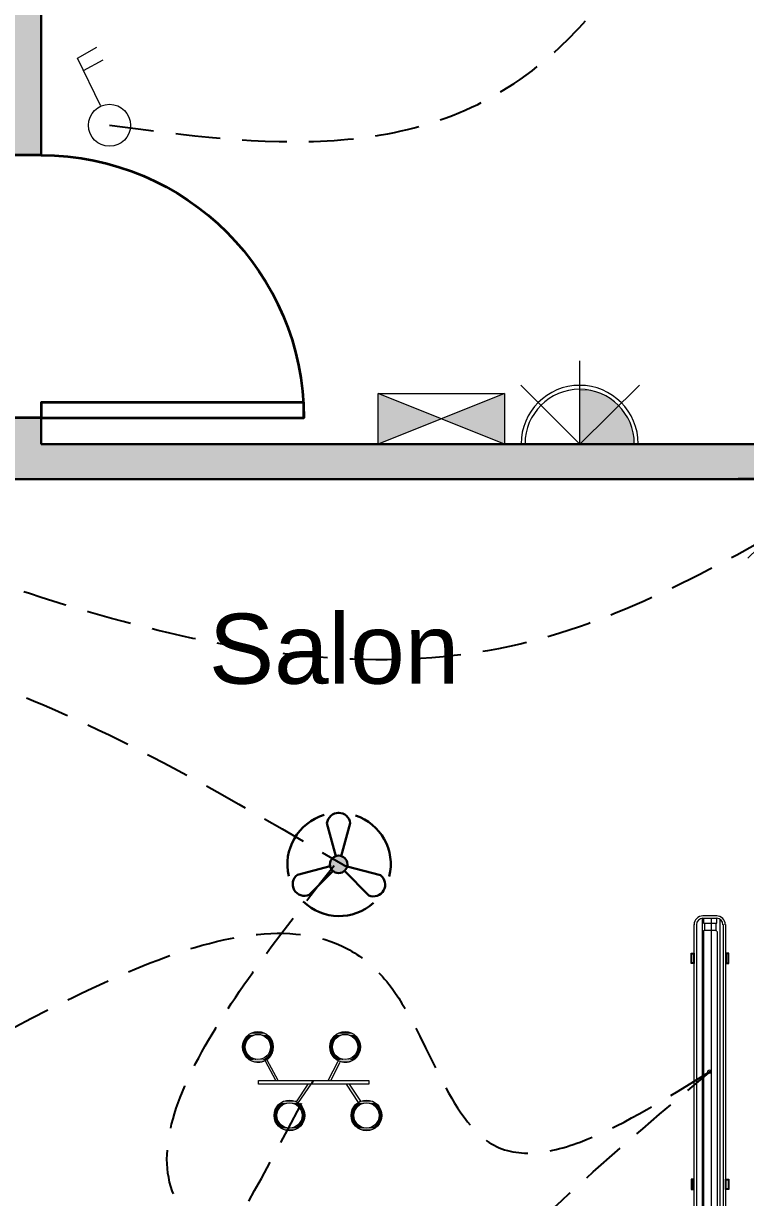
# Model space of a CAD drawing. Header units: centimetres. Extents: x -1638 to 1136, y -35 to 948.
# Drawn here: x 665 to 871, y 255 to 590.1 of the extents above; entities that cross this region are included whole.
import ezdxf

# ---------------------------------------------------------------- set-up
doc = ezdxf.new("R2010")
doc.units = ezdxf.units.CM
doc.linetypes.add('INTERROMPU', pattern=[19.05, 12.7, -6.35])
for name, color, linetype in [('1 - Blocs Electriques', 1, 'Continuous'), ('PDF _00Lighting', 1, 'Continuous'), ('PDF _APD ECL', 1, 'Continuous'), ('PDF _B Appareillage', 5, 'Continuous'), ('PDF _ECLAIRAGE', 1, 'Continuous'), ('PDF _Electricté', 7, 'Continuous')]:
    doc.layers.add(name, color=color, linetype=linetype)
for name, color, linetype, lineweight in [('Elect Conn', 3, 'INTERROMPU', 25), ('Hachures', 150, 'Continuous', 25), ('Murs', 7, 'Continuous', 30), ('Ouvertures', 30, 'Continuous', 35), ('Textes', 6, 'Continuous', 25)]:
    doc.layers.add(name, color=color, linetype=linetype, lineweight=lineweight)
doc.styles.get("Standard").update_dxf_attribs({"font": 'arial.ttf'})

# ---------------------------------------------------------------- blocks, each defined once
blk = doc.blocks.new('*U2')
for p, q in [((0, 0), (0, -100)), ((750, 0), (750, -100))]:
    blk.add_line(p, q)
blk.add_lwpolyline([(0, 0), (0, 750), (43.75, 750), (43.75, 0)], close=True)
blk.add_arc((0, 0), 750, 0, 90)
blk = doc.blocks.new('Luminaire étanche LED 1x18W')
at = {"layer": 'PDF _APD ECL', "color": 7, "lineweight": 0}
blk.add_circle((-0.03, 1.78), 0.196, dxfattribs=at)
at = {"layer": 'PDF _B Appareillage', "lineweight": 0}
for points in [[(-16.44, 3.48), (16.44, 3.48)], [(-16.44, 3.18), (16.44, 3.18)], [(-17.44, 0.96), (-17.44, 2.48)], [(17.14, 2.61), (-17.14, 2.61)], [(-17.14, 0.96), (-17.14, 2.48)], [(17.14, 1.61), (-17.14, 1.61)], [(17.14, 2.48), (17.1, 0.96)], [(17.44, 2.48), (17.44, 0.96)], [(17.05, 0.61), (-17.05, 0.61)], [(16.44, 0.26), (-16.44, 0.26)], [(16.44, 0), (-16.44, 0)]]:
    blk.add_lwpolyline(points, dxfattribs=at)
for points in [[(-13.22, 3.48), (-12.05, 3.48), (-12.05, 3.83), (-13.22, 3.83)], [(-13.14, 3.57), (-12.14, 3.57), (-12.14, 3.74), (-13.14, 3.74)], [(13.22, 3.48), (12.05, 3.48), (12.05, 3.83), (13.22, 3.83)], [(13.14, 3.57), (12.14, 3.57), (12.14, 3.74), (13.14, 3.74)], [(-13.22, 0), (-12.05, 0), (-12.05, -0.39), (-13.22, -0.39)], [(13.22, 0), (12.05, 0), (12.05, -0.39), (13.22, -0.39)], [(-13.14, -0.09), (-12.14, -0.09), (-12.14, -0.3), (-13.14, -0.3)], [(13.14, -0.09), (12.14, -0.09), (12.14, -0.3), (13.14, -0.3)]]:
    blk.add_lwpolyline(points, close=True, dxfattribs=at)
at = {"layer": 'PDF _B Appareillage', "color": 7, "lineweight": 0}
for points in [[(-17.01, 0.96), (-16.49, 0.96), (-16.49, 2.44), (-17.01, 2.44)], [(16.57, 0.96), (17.1, 0.96), (17.1, 2.44), (16.57, 2.44)]]:
    blk.add_lwpolyline(points, close=True, dxfattribs=at)
for points in [[(-16.49, 1.04), (-15.7, 1.04), (-15.7, 2.35), (-16.49, 2.35)], [(15.66, 2.44), (-15.57, 2.44)], [(16.57, 2.35), (15.79, 2.35), (15.79, 1.04), (16.57, 1.04)], [(15.66, 0.91), (-15.57, 0.91)]]:
    blk.add_lwpolyline(points, dxfattribs=at)
at = {"layer": 'PDF _B Appareillage', "lineweight": 0}
for centre, radius, start, end in [((-16.47, 2.52), 0.979, 90, 180), ((-16.47, 2.52), 0.718, 90, 180), ((16.41, 2.52), 0.979, 0, 90), ((16.41, 2.52), 0.718, 0, 90), ((-16.47, 1), 0.979, 180, 270), ((-16.47, 1), 0.718, 183.1201, 269.9396), ((16.41, 1), 0.979, 270, 360), ((16.41, 1), 0.718, 270.0604, 356.8799)]:
    blk.add_arc(centre, radius, start, end, dxfattribs=at)
at = {"layer": 'PDF _B Appareillage', "color": 7, "lineweight": 0}
for centre, start, end in [((-15.6, 2.39), 90.0001, 179.9999), ((15.63, 2.39), 0, 89.9999), ((-15.6, 1.08), 180.0001, 269.9999), ((15.63, 1.08), 270.0001, 359.9999)]:
    blk.add_arc(centre, 0.109, start, end, dxfattribs=at)
blk = doc.blocks.new('Applique murale décorative étanche 1x9W')
at = {"layer": 'PDF _APD ECL', "color": 3, "lineweight": 0}
for points in [[(6.63, 6.61), (-0.02, 0), (-0.02, 9.35)], [(-6.63, 6.61), (-0.02, 0), (-9.37, 0)], [(9.37, 0), (-0.02, 0)]]:
    blk.add_lwpolyline(points, dxfattribs=at)
at = {"layer": 'PDF _ECLAIRAGE', "color": 3, "lineweight": 0}
for points in [[(-0.02, 0), (-0.02, 6.09)], [(6.55, 0), (-6.55, 0)], [(6.11, 0), (-6.11, 0)]]:
    blk.add_lwpolyline(points, dxfattribs=at)
for radius in [6.55, 6.11]:
    blk.add_arc((-0.05, 0.04), radius, 0, 180, dxfattribs=at)
at = {"layer": 'PDF _ECLAIRAGE', "color": 3, "transparency": 33554559}
for points in [[(-0.02, 6.09), (0.94, 6.05), (-0.02, 6.05)], [(0.94, 6.05), (-0.02, 6.05), (1.89, 5.83)], [(-0.02, 6.05), (1.89, 5.83), (-0.02, 5.83)], [(1.89, 5.83), (-0.02, 5.83), (2.76, 5.44)], [(-0.02, 5.83), (2.76, 5.44), (-0.02, 5.44)], [(2.76, 5.44), (-0.02, 5.44), (3.59, 4.96)], [(-0.02, 5.44), (3.59, 4.96), (-0.02, 4.96)], [(3.59, 4.96), (-0.02, 4.96), (4.33, 4.31)], [(-0.02, 4.96), (4.33, 4.31), (-0.02, 4.31)], [(4.33, 4.31), (-0.02, 4.31), (4.94, 3.57)], [(-0.02, 4.31), (4.94, 3.57), (-0.02, 3.57)], [(4.94, 3.57), (-0.02, 3.57), (5.46, 2.78)], [(-0.02, 3.57), (5.46, 2.78), (-0.02, 2.78)], [(5.46, 2.78), (-0.02, 2.78), (5.81, 1.87)], [(-0.02, 2.78), (5.81, 1.87), (-0.02, 1.87)], [(5.81, 1.87), (-0.02, 1.87), (6.02, 0.96)], [(-0.02, 1.87), (6.02, 0.96), (-0.02, 0.96)], [(6.02, 0.96), (-0.02, 0.96), (6.11, 0)], [(-0.02, 0.96), (6.11, 0), (-0.02, 0)]]:
    blk.add_solid(points, dxfattribs=at)
blk = doc.blocks.new('Applique murale décorative 1x9W')
at = {"layer": 'PDF _00Lighting', "lineweight": 0}
for points in [[(0.02, 6.42), (0.02, 13.77)], [(-4.55, 4.55), (-8.98, 8.94)], [(4.55, 4.55), (8.98, 8.98)], [(10.07, -0.02), (-10.11, -0.02)]]:
    blk.add_lwpolyline(points, dxfattribs=at)
blk.add_lwpolyline([(6.4, 0.04, 0.416195), (-0.04, 6.45, 0.412234), (-6.5, 0)], format="xyb", dxfattribs=at)
at = {"layer": 'PDF _APD ECL', "lineweight": 0}
for points in [[(6.46, 0.02), (6.42, 0.72), (6.29, 1.5), (5.85, 2.68), (5.37, 3.59), (4.81, 4.28), (3.81, 5.2), (2.68, 5.85), (1.67, 6.2), (0.33, 6.42), (-1.15, 6.33), (-2.5, 5.94), (-3.68, 5.29), (-4.55, 4.55), (-5.46, 3.41), (-6.07, 2.2), (-6.42, 0.8), (-6.46, -0.02), (-5.11, -0.02), (-3.85, -0.02), (-2.02, -0.02), (-0.33, -0.02), (0.94, -0.02), (2.41, -0.02), (4.24, 0.02), (5.55, 0.02)], [(-6.46, -0.02), (-6.46, -0.02), (-6.46, -0.02)]]:
    blk.add_lwpolyline(points, close=True, dxfattribs=at)
for points in [[(-6.42, 0.8), (-6.46, -0.02), (-6.42, 0.8)], [(-6.46, -0.02), (6.46, 0.02)]]:
    blk.add_lwpolyline(points, dxfattribs=at)
at = {"layer": 'PDF _APD ECL', "transparency": 33554559}
for points in [[(-4.55, 4.55), (-4.55, -0.02), (-3.68, 5.29)], [(-4.55, -0.02), (-3.68, 5.29), (-3.68, -0.02)], [(-3.68, 5.29), (-3.68, -0.02), (-2.5, 5.94)], [(-3.68, -0.02), (-2.5, 5.94), (-2.5, -0.02)], [(-2.5, 5.94), (-2.5, -0.02), (-1.15, 6.33)], [(-2.5, -0.02), (-1.15, 6.33), (-1.15, -0.02)], [(-1.15, 6.33), (-1.15, -0.02), (0.33, 6.42)], [(-1.15, -0.02), (0.33, 6.42), (0.33, -0.02)], [(0.33, 6.42), (0.33, -0.02), (0.94, 6.33)], [(0.33, -0.02), (0.94, 6.33), (0.94, -0.02)], [(0.94, 6.33), (0.94, -0.02), (1.67, 6.2)], [(0.94, -0.02), (1.67, 6.2), (1.67, -0.02)], [(1.67, 6.2), (1.67, -0.02), (2.41, 5.94)], [(1.67, -0.02), (2.41, 5.94), (2.41, -0.02)], [(2.41, 5.94), (2.41, -0.02), (2.68, 5.85)], [(2.41, -0.02), (2.68, 5.85), (2.68, -0.02)], [(2.68, 5.85), (2.68, -0.02), (3.81, 5.2)], [(-5.46, 3.41), (-5.46, -0.02), (-4.55, 4.55)], [(-5.46, -0.02), (-4.55, 4.55), (-4.55, -0.02)], [(2.68, -0.02), (3.81, 5.2), (3.81, -0.02)], [(3.81, 5.2), (3.81, -0.02), (4.24, 4.81)], [(3.81, -0.02), (4.24, 4.81), (4.24, 0.02)], [(4.24, 4.81), (4.24, 0.02), (4.81, 4.28)], [(4.24, 0.02), (4.81, 4.28), (4.81, 0.02)], [(4.81, 4.28), (4.81, 0.02), (5.37, 3.59)], [(-6.07, 2.2), (-6.07, -0.02), (-5.46, 3.41)], [(-6.07, -0.02), (-5.46, 3.41), (-5.46, -0.02)], [(4.81, 0.02), (5.37, 3.59), (5.37, 0.02)], [(5.37, 3.59), (5.37, 0.02), (5.55, 3.24)], [(5.37, 0.02), (5.55, 3.24), (5.55, 0.02)], [(5.55, 3.24), (5.55, 0.02), (5.85, 2.68)], [(5.55, 0.02), (5.85, 2.68), (5.85, 0.02)], [(5.85, 2.68), (5.85, 0.02), (6.29, 1.5)], [(-6.42, 0.8), (-6.42, -0.02), (-6.07, 2.2)], [(-6.42, -0.02), (-6.07, 2.2), (-6.07, -0.02)], [(5.85, 0.02), (6.29, 1.5), (6.29, 0.02)], [(6.29, 0.02), (6.29, 1.5), (6.42, 0.72)], [(-6.46, -0.02), (-6.42, 0.8), (-6.42, -0.02)], [(6.29, 0.02), (6.42, 0.02), (6.42, 0.72)], [(6.42, 0.02), (6.42, 0.72), (6.46, 0.02)]]:
    blk.add_solid(points, dxfattribs=at)
blk = doc.blocks.new('*U71')
at = {"true_color": 0xf7f281}
h = blk.add_hatch(color=51, dxfattribs=at)
h.dxf.hatch_style = 1
h.paths.add_polyline_path([(0.98, 0, 1), (-0.98, 0, 1)])
h = blk.add_hatch(color=51, dxfattribs=at)
h.dxf.hatch_style = 1
h.paths.add_polyline_path([(0.98, 0, 1), (-0.98, 0, 1)])
at = {"color": 114, "lineweight": 30, "true_color": 0x139b48}
for points in [[(-0.3, 0.93), (-1.3, 4.6, -0.901033), (1.3, 4.6), (0.3, 0.93)], [(-0.3, 0.93), (-1.3, 4.6, -0.901033), (1.3, 4.6), (0.3, 0.93)], [(-0.64, -0.74), (-3.29, -3.41, -0.903613), (-4.59, -1.15), (-0.96, -0.19)], [(-0.64, -0.74), (-3.29, -3.41, -0.903613), (-4.59, -1.15), (-0.96, -0.19)], [(0.95, -0.23), (4.67, -1.21, -0.895838), (3.37, -3.47), (0.65, -0.73)], [(0.95, -0.23), (4.67, -1.21, -0.895838), (3.37, -3.47), (0.65, -0.73)]]:
    blk.add_lwpolyline(points, format="xyb", dxfattribs=at)
blk.add_circle((0, 0), 0.979, dxfattribs=at)
blk.add_circle((0, 0), 0.979, dxfattribs=at)
at = {"color": 219, "lineweight": 30, "true_color": 0x642165}
for start, end in [(106.7051, 193.0269), (346.4272, 71.6411), (226.1503, 311.7885)]:
    blk.add_arc((0.05, 0), 5.78, start, end, dxfattribs=at)
at = {"lineweight": 30}
for start, end in [(89.9994, 91.3046), (89.9994, 91.3046), (209.6409, 209.7734), (209.6409, 209.7734), (329.3201, 329.5724), (329.3201, 329.5724)]:
    blk.add_arc((0.05, 0), 5.78, start, end, dxfattribs=at)
blk = doc.blocks.new('Plafonnier suspendu 3x9W')
at = {"layer": 'PDF _Electricté', "lineweight": 0}
for points in [[(-3.98, 0.43), (-5.2, 2.7)], [(-4.24, 0.43), (-5.37, 2.57)], [(1.63, 0.43), (2.76, 2.57)], [(1.94, 0.43), (2.98, 2.48)], [(-0.63, 0), (-1.94, -1.96)], [(-0.33, 0), (-1.72, -2.04)], [(3.63, 0), (4.98, -2.04)], [(3.98, 0), (5.24, -1.91)]]:
    blk.add_lwpolyline(points, dxfattribs=at)
blk.add_lwpolyline([(6.16, 0), (-6.16, 0), (-6.16, 0.43), (6.16, 0.43)], close=True, dxfattribs=at)
for centre, radius in [((-6.23, 4.17), 1.72), ((-6.23, 4.17), 1.41), ((3.52, 4.17), 1.72), ((3.52, 4.17), 1.41), ((-2.7, -3.49), 1.72), ((-2.7, -3.49), 1.41), ((5.91, -3.49), 1.72), ((5.91, -3.49), 1.41)]:
    blk.add_circle(centre, radius, dxfattribs=at)
at = {"layer": 'PDF _Electricté', "transparency": 33554559}
for points in [[(-7.5, 5.26), (-7.24, 5.09), (-7.63, 5.09)], [(-7.46, 5.31), (-7.03, 5.26), (-7.5, 5.26)], [(-7.03, 5.26), (-7.5, 5.26), (-7.24, 5.09)], [(-7.33, 5.39), (-6.98, 5.31), (-7.46, 5.31)], [(-6.98, 5.31), (-7.46, 5.31), (-7.03, 5.26)], [(-7.24, 5.48), (-6.81, 5.39), (-7.33, 5.39)], [(-6.81, 5.39), (-7.33, 5.39), (-6.98, 5.31)], [(-7.16, 5.52), (-6.5, 5.48), (-7.24, 5.48)], [(-6.59, 5.48), (-6.59, 5.48), (-7.24, 5.48)], [(-6.59, 5.48), (-7.24, 5.48), (-6.5, 5.48)], [(-6.59, 5.48), (-7.24, 5.48), (-6.81, 5.39)], [(-6.94, 5.65), (-5.2, 5.52), (-7.16, 5.52)], [(-6.33, 5.52), (-7.16, 5.52), (-6.5, 5.48)], [(-6.68, 5.79), (-5.42, 5.65), (-6.94, 5.65)], [(-5.42, 5.65), (-6.94, 5.65), (-5.2, 5.52)], [(-6.33, 5.83), (-5.72, 5.79), (-6.68, 5.79)], [(-5.72, 5.79), (-6.68, 5.79), (-5.42, 5.65)], [(-6.02, 5.83), (-6.33, 5.83), (-5.72, 5.79)], [(-5.2, 5.52), (-6.07, 5.52), (-5.15, 5.48)], [(-6.07, 5.52), (-5.15, 5.48), (-5.85, 5.48)], [(-5.15, 5.48), (-5.85, 5.48), (-5.11, 5.48)], [(-5.85, 5.48), (-5.11, 5.48), (-5.81, 5.48)], [(-5.11, 5.48), (-5.81, 5.48), (-5.02, 5.39)], [(-5.81, 5.48), (-5.02, 5.39), (-5.55, 5.39)], [(-5.02, 5.39), (-5.55, 5.39), (-4.89, 5.31)], [(-5.55, 5.39), (-4.89, 5.31), (-5.37, 5.31)], [(-4.89, 5.31), (-5.37, 5.31), (-4.89, 5.26)], [(-5.37, 5.31), (-4.89, 5.26), (-5.33, 5.26)], [(-4.89, 5.26), (-5.33, 5.26), (-4.76, 5.09)], [(-5.33, 5.26), (-4.76, 5.09), (-5.11, 5.09)], [(2.24, 5.26), (2.5, 5.09), (2.11, 5.09)], [(2.28, 5.31), (2.72, 5.26), (2.24, 5.26)], [(2.72, 5.26), (2.24, 5.26), (2.5, 5.09)], [(2.41, 5.39), (2.76, 5.31), (2.28, 5.31)], [(2.76, 5.31), (2.28, 5.31), (2.72, 5.26)], [(2.5, 5.48), (2.94, 5.39), (2.41, 5.39)], [(2.94, 5.39), (2.41, 5.39), (2.76, 5.31)], [(2.59, 5.52), (3.24, 5.48), (2.5, 5.48)], [(3.15, 5.48), (3.15, 5.48), (2.5, 5.48)], [(3.15, 5.48), (2.5, 5.48), (3.24, 5.48)], [(3.15, 5.48), (2.5, 5.48), (2.94, 5.39)], [(2.81, 5.65), (4.55, 5.52), (2.59, 5.52)], [(3.41, 5.52), (2.59, 5.52), (3.24, 5.48)], [(3.07, 5.79), (4.33, 5.65), (2.81, 5.65)], [(4.33, 5.65), (2.81, 5.65), (4.55, 5.52)], [(3.41, 5.83), (4.02, 5.79), (3.07, 5.79)], [(4.02, 5.79), (3.07, 5.79), (4.33, 5.65)], [(3.72, 5.83), (3.41, 5.83), (4.02, 5.79)], [(4.55, 5.52), (3.68, 5.52), (4.59, 5.48)], [(3.68, 5.52), (4.59, 5.48), (3.89, 5.48)], [(4.59, 5.48), (3.89, 5.48), (4.63, 5.48)], [(3.89, 5.48), (4.63, 5.48), (3.94, 5.48)], [(4.63, 5.48), (3.94, 5.48), (4.72, 5.39)], [(3.94, 5.48), (4.72, 5.39), (4.2, 5.39)], [(4.72, 5.39), (4.2, 5.39), (4.85, 5.31)], [(4.2, 5.39), (4.85, 5.31), (4.37, 5.31)], [(4.85, 5.31), (4.37, 5.31), (4.85, 5.26)], [(4.37, 5.31), (4.85, 5.26), (4.42, 5.26)], [(4.85, 5.26), (4.42, 5.26), (4.98, 5.09)], [(4.42, 5.26), (4.98, 5.09), (4.63, 5.09)], [(-7.85, 4.61), (-7.55, 4.44), (-7.9, 4.44)], [(-7.55, 4.44), (-7.9, 4.44), (-7.59, 4.39)], [(-7.9, 4.44), (-7.59, 4.39), (-7.9, 4.39)], [(-7.59, 4.39), (-7.9, 4.39), (-7.59, 4.13)], [(-7.9, 4.39), (-7.59, 4.13), (-7.9, 4.13)], [(-7.59, 4.13), (-7.9, 4.13), (-7.59, 3.87)], [(-7.9, 4.13), (-7.59, 3.87), (-7.9, 3.87)], [(-7.81, 4.74), (-7.5, 4.61), (-7.85, 4.61)], [(-7.5, 4.61), (-7.85, 4.61), (-7.55, 4.44)], [(-7.72, 4.87), (-7.46, 4.74), (-7.81, 4.74)], [(-7.46, 4.74), (-7.81, 4.74), (-7.5, 4.61)], [(-7.63, 5.05), (-7.37, 4.87), (-7.72, 4.87)], [(-7.37, 4.87), (-7.72, 4.87), (-7.46, 4.74)], [(-7.24, 5.09), (-7.63, 5.09), (-7.29, 5.05)], [(-7.63, 5.09), (-7.29, 5.05), (-7.63, 5.05)], [(-7.29, 5.05), (-7.63, 5.05), (-7.37, 4.87)], [(-4.76, 5.09), (-5.11, 5.09), (-4.72, 5.05)], [(-5.11, 5.09), (-4.72, 5.05), (-5.11, 5.05)], [(-4.72, 5.05), (-5.11, 5.05), (-4.63, 4.87)], [(-5.11, 5.05), (-4.63, 4.87), (-4.98, 4.87)], [(-4.63, 4.87), (-4.98, 4.87), (-4.55, 4.74)], [(-4.98, 4.87), (-4.55, 4.74), (-4.89, 4.74)], [(-4.55, 4.74), (-4.89, 4.74), (-4.55, 4.61)], [(-4.89, 4.74), (-4.55, 4.61), (-4.85, 4.61)], [(-4.55, 4.61), (-4.85, 4.61), (-4.46, 4.44)], [(-4.85, 4.61), (-4.46, 4.44), (-4.81, 4.44)], [(-4.46, 4.44), (-4.81, 4.44), (-4.46, 4.39)], [(-4.81, 4.44), (-4.46, 4.39), (-4.76, 4.39)], [(-4.46, 4.39), (-4.76, 4.39), (-4.46, 4.13)], [(-4.76, 4.39), (-4.46, 4.13), (-4.76, 4.13)], [(-4.46, 4.13), (-4.76, 4.13), (-4.46, 3.87)], [(-4.76, 4.13), (-4.46, 3.87), (-4.76, 3.87)], [(1.85, 4.39), (2.15, 4.13), (1.81, 4.13)], [(2.15, 4.13), (1.81, 4.13), (2.15, 3.87)], [(1.81, 4.13), (2.15, 3.87), (1.85, 3.87)], [(1.89, 4.61), (2.15, 4.44), (1.85, 4.44)], [(2.15, 4.44), (1.85, 4.44), (2.15, 4.39)], [(1.85, 4.44), (2.15, 4.39), (1.85, 4.39)], [(2.15, 4.39), (1.85, 4.39), (2.15, 4.13)], [(1.94, 4.74), (2.24, 4.61), (1.89, 4.61)], [(2.24, 4.61), (1.89, 4.61), (2.15, 4.44)], [(2.02, 4.87), (2.28, 4.74), (1.94, 4.74)], [(2.28, 4.74), (1.94, 4.74), (2.24, 4.61)], [(2.07, 5.05), (2.33, 4.87), (2.02, 4.87)], [(2.33, 4.87), (2.02, 4.87), (2.28, 4.74)], [(2.11, 5.09), (2.46, 5.05), (2.07, 5.05)], [(2.46, 5.05), (2.07, 5.05), (2.33, 4.87)], [(2.5, 5.09), (2.11, 5.09), (2.46, 5.05)], [(4.98, 5.09), (4.63, 5.09), (5.02, 5.05)], [(4.63, 5.09), (5.02, 5.05), (4.63, 5.05)], [(5.02, 5.05), (4.63, 5.05), (5.11, 4.87)], [(4.63, 5.05), (5.11, 4.87), (4.76, 4.87)], [(5.11, 4.87), (4.76, 4.87), (5.15, 4.74)], [(4.76, 4.87), (5.15, 4.74), (4.85, 4.74)], [(5.15, 4.74), (4.85, 4.74), (5.2, 4.61)], [(4.85, 4.74), (5.2, 4.61), (4.89, 4.61)], [(5.2, 4.61), (4.89, 4.61), (5.29, 4.44)], [(4.89, 4.61), (5.29, 4.44), (4.94, 4.44)], [(5.29, 4.44), (4.94, 4.44), (5.29, 4.39)], [(4.94, 4.44), (5.29, 4.39), (4.98, 4.39)], [(5.29, 4.39), (4.98, 4.39), (5.29, 4.13)], [(4.98, 4.39), (5.29, 4.13), (4.98, 4.13)], [(5.29, 4.13), (4.98, 4.13), (5.29, 3.87)], [(4.98, 4.13), (5.29, 3.87), (4.98, 3.87)], [(-7.59, 3.87), (-7.9, 3.87), (-7.55, 3.78)], [(-7.9, 3.87), (-7.55, 3.78), (-7.9, 3.78)], [(-7.55, 3.78), (-7.9, 3.78), (-7.5, 3.61)], [(-7.9, 3.78), (-7.5, 3.61), (-7.85, 3.61)], [(-7.5, 3.61), (-7.85, 3.61), (-7.46, 3.48)], [(-7.85, 3.61), (-7.46, 3.48), (-7.81, 3.48)], [(-7.46, 3.48), (-7.81, 3.48), (-7.37, 3.35)], [(-7.81, 3.48), (-7.37, 3.35), (-7.72, 3.35)], [(-7.37, 3.35), (-7.72, 3.35), (-7.29, 3.22)], [(-7.72, 3.35), (-7.29, 3.22), (-7.63, 3.22)], [(-7.29, 3.22), (-7.63, 3.22), (-7.24, 3.18)], [(-7.63, 3.22), (-7.24, 3.18), (-7.63, 3.18)], [(-7.24, 3.18), (-7.63, 3.18), (-7.03, 3)], [(-7.63, 3.18), (-7.03, 3), (-7.5, 3)], [(-7.03, 3), (-7.5, 3), (-6.98, 2.96)], [(-7.5, 3), (-6.98, 2.96), (-7.46, 2.96)], [(-6.98, 2.96), (-7.46, 2.96), (-6.81, 2.83)], [(-7.46, 2.96), (-6.81, 2.83), (-7.33, 2.83)], [(-6.81, 2.83), (-7.33, 2.83), (-6.59, 2.74)], [(-7.33, 2.83), (-6.59, 2.74), (-7.24, 2.74)], [(-6.5, 2.74), (-6.5, 2.74), (-7.24, 2.74)], [(-6.5, 2.74), (-7.24, 2.74), (-6.59, 2.74)], [(-6.5, 2.74), (-7.24, 2.74), (-6.33, 2.7)], [(-7.24, 2.74), (-6.33, 2.7), (-7.16, 2.7)], [(-5.2, 2.7), (-7.16, 2.7), (-5.42, 2.57)], [(-7.16, 2.7), (-5.42, 2.57), (-6.94, 2.57)], [(-5.85, 2.74), (-5.2, 2.7), (-6.07, 2.7)], [(-5.81, 2.74), (-5.15, 2.74), (-5.85, 2.74)], [(-5.15, 2.74), (-5.85, 2.74), (-5.2, 2.7)], [(-5.55, 2.83), (-5.11, 2.74), (-5.81, 2.74)], [(-5.11, 2.74), (-5.81, 2.74), (-5.15, 2.74)], [(-5.37, 2.96), (-5.02, 2.83), (-5.55, 2.83)], [(-5.02, 2.83), (-5.55, 2.83), (-5.11, 2.74)], [(-5.33, 3), (-4.89, 2.96), (-5.37, 2.96)], [(-4.89, 2.96), (-5.37, 2.96), (-5.02, 2.83)], [(-5.11, 3.18), (-4.89, 3), (-5.33, 3)], [(-4.89, 3), (-5.33, 3), (-4.89, 2.96)], [(-4.98, 3.35), (-4.72, 3.22), (-5.11, 3.22)], [(-4.72, 3.22), (-5.11, 3.22), (-4.76, 3.18)], [(-5.11, 3.22), (-4.76, 3.18), (-5.11, 3.18)], [(-4.76, 3.18), (-5.11, 3.18), (-4.89, 3)], [(-4.89, 3.48), (-4.63, 3.35), (-4.98, 3.35)], [(-4.63, 3.35), (-4.98, 3.35), (-4.72, 3.22)], [(-4.85, 3.61), (-4.55, 3.48), (-4.89, 3.48)], [(-4.55, 3.48), (-4.89, 3.48), (-4.63, 3.35)], [(-4.81, 3.78), (-4.55, 3.61), (-4.85, 3.61)], [(-4.55, 3.61), (-4.85, 3.61), (-4.55, 3.48)], [(-4.76, 3.87), (-4.46, 3.78), (-4.81, 3.78)], [(-4.46, 3.78), (-4.81, 3.78), (-4.55, 3.61)], [(-4.46, 3.87), (-4.76, 3.87), (-4.46, 3.78)], [(2.15, 3.87), (1.85, 3.87), (2.15, 3.78)], [(1.85, 3.87), (2.15, 3.78), (1.85, 3.78)], [(2.15, 3.78), (1.85, 3.78), (2.24, 3.61)], [(1.85, 3.78), (2.24, 3.61), (1.89, 3.61)], [(2.24, 3.61), (1.89, 3.61), (2.28, 3.48)], [(1.89, 3.61), (2.28, 3.48), (1.94, 3.48)], [(2.28, 3.48), (1.94, 3.48), (2.33, 3.35)], [(1.94, 3.48), (2.33, 3.35), (2.02, 3.35)], [(2.33, 3.35), (2.02, 3.35), (2.46, 3.22)], [(2.02, 3.35), (2.46, 3.22), (2.07, 3.22)], [(2.46, 3.22), (2.07, 3.22), (2.5, 3.18)], [(2.07, 3.22), (2.5, 3.18), (2.11, 3.18)], [(2.5, 3.18), (2.11, 3.18), (2.72, 3)], [(2.11, 3.18), (2.72, 3), (2.24, 3)], [(2.72, 3), (2.24, 3), (2.76, 2.96)], [(2.24, 3), (2.76, 2.96), (2.28, 2.96)], [(2.76, 2.96), (2.28, 2.96), (2.94, 2.83)], [(2.28, 2.96), (2.94, 2.83), (2.41, 2.83)], [(2.94, 2.83), (2.41, 2.83), (3.15, 2.74)], [(2.41, 2.83), (3.15, 2.74), (2.5, 2.74)], [(3.24, 2.74), (3.24, 2.74), (2.5, 2.74)], [(3.24, 2.74), (2.5, 2.74), (3.15, 2.74)], [(3.24, 2.74), (2.5, 2.74), (3.41, 2.7)], [(2.5, 2.74), (3.41, 2.7), (2.59, 2.7)], [(4.55, 2.7), (2.59, 2.7), (4.33, 2.57)], [(2.59, 2.7), (4.33, 2.57), (2.81, 2.57)], [(3.89, 2.74), (4.55, 2.7), (3.68, 2.7)], [(3.94, 2.74), (4.59, 2.74), (3.89, 2.74)], [(4.59, 2.74), (3.89, 2.74), (4.55, 2.7)], [(4.2, 2.83), (4.63, 2.74), (3.94, 2.74)], [(4.63, 2.74), (3.94, 2.74), (4.59, 2.74)], [(4.37, 2.96), (4.72, 2.83), (4.2, 2.83)], [(4.72, 2.83), (4.2, 2.83), (4.63, 2.74)], [(4.42, 3), (4.85, 2.96), (4.37, 2.96)], [(4.85, 2.96), (4.37, 2.96), (4.72, 2.83)], [(4.63, 3.18), (4.85, 3), (4.42, 3)], [(4.85, 3), (4.42, 3), (4.85, 2.96)], [(4.76, 3.35), (5.02, 3.22), (4.63, 3.22)], [(5.02, 3.22), (4.63, 3.22), (4.98, 3.18)], [(4.63, 3.22), (4.98, 3.18), (4.63, 3.18)], [(4.98, 3.18), (4.63, 3.18), (4.85, 3)], [(4.85, 3.48), (5.11, 3.35), (4.76, 3.35)], [(5.11, 3.35), (4.76, 3.35), (5.02, 3.22)], [(4.89, 3.61), (5.15, 3.48), (4.85, 3.48)], [(5.15, 3.48), (4.85, 3.48), (5.11, 3.35)], [(4.94, 3.78), (5.2, 3.61), (4.89, 3.61)], [(5.2, 3.61), (4.89, 3.61), (5.15, 3.48)], [(4.98, 3.87), (5.29, 3.78), (4.94, 3.78)], [(5.29, 3.78), (4.94, 3.78), (5.2, 3.61)], [(5.29, 3.87), (4.98, 3.87), (5.29, 3.78)], [(-5.42, 2.57), (-6.94, 2.57), (-5.72, 2.44)], [(-6.94, 2.57), (-5.72, 2.44), (-6.68, 2.44)], [(-5.72, 2.44), (-6.68, 2.44), (-6.02, 2.39)], [(-6.68, 2.44), (-6.02, 2.39), (-6.33, 2.39)], [(4.33, 2.57), (2.81, 2.57), (4.02, 2.44)], [(2.81, 2.57), (4.02, 2.44), (3.07, 2.44)], [(4.02, 2.44), (3.07, 2.44), (3.72, 2.39)], [(3.07, 2.44), (3.72, 2.39), (3.41, 2.39)], [(-4.15, -2.61), (-3.89, -2.74), (-4.2, -2.74)], [(-4.11, -2.57), (-3.76, -2.61), (-4.15, -2.61)], [(-3.76, -2.61), (-4.15, -2.61), (-3.89, -2.74)], [(-3.98, -2.39), (-3.72, -2.57), (-4.11, -2.57)], [(-3.72, -2.57), (-4.11, -2.57), (-3.76, -2.61)], [(-3.94, -2.35), (-3.5, -2.39), (-3.98, -2.39)], [(-3.5, -2.39), (-3.98, -2.39), (-3.72, -2.57)], [(-3.81, -2.22), (-3.46, -2.35), (-3.94, -2.35)], [(-3.46, -2.35), (-3.94, -2.35), (-3.5, -2.39)], [(-3.72, -2.13), (-3.28, -2.22), (-3.81, -2.22)], [(-3.28, -2.22), (-3.81, -2.22), (-3.46, -2.35)], [(-3.63, -2.09), (-2.98, -2.13), (-3.72, -2.13)], [(-3.07, -2.13), (-3.07, -2.13), (-3.72, -2.13)], [(-3.07, -2.13), (-3.72, -2.13), (-2.98, -2.13)], [(-3.07, -2.13), (-3.72, -2.13), (-3.28, -2.22)], [(-3.41, -1.96), (-1.67, -2.09), (-3.63, -2.09)], [(-2.81, -2.09), (-3.63, -2.09), (-2.98, -2.13)], [(-3.15, -1.83), (-1.89, -1.96), (-3.41, -1.96)], [(-1.89, -1.96), (-3.41, -1.96), (-1.67, -2.09)], [(-2.81, -1.78), (-2.2, -1.83), (-3.15, -1.83)], [(-2.2, -1.83), (-3.15, -1.83), (-1.89, -1.96)], [(-2.5, -1.78), (-2.81, -1.78), (-2.2, -1.83)], [(-1.67, -2.09), (-2.54, -2.09), (-1.63, -2.13)], [(-2.54, -2.09), (-1.63, -2.13), (-2.33, -2.13)], [(-1.63, -2.13), (-2.33, -2.13), (-1.59, -2.13)], [(-2.33, -2.13), (-1.59, -2.13), (-2.28, -2.13)], [(-1.59, -2.13), (-2.28, -2.13), (-1.5, -2.22)], [(-2.28, -2.13), (-1.5, -2.22), (-2.02, -2.22)], [(-1.5, -2.22), (-2.02, -2.22), (-1.37, -2.35)], [(-2.02, -2.22), (-1.37, -2.35), (-1.85, -2.35)], [(-1.37, -2.35), (-1.85, -2.35), (-1.37, -2.39)], [(-1.85, -2.35), (-1.37, -2.39), (-1.81, -2.39)], [(-1.37, -2.39), (-1.81, -2.39), (-1.24, -2.57)], [(-1.81, -2.39), (-1.24, -2.57), (-1.59, -2.57)], [(-1.24, -2.57), (-1.59, -2.57), (-1.2, -2.61)], [(-1.59, -2.57), (-1.2, -2.61), (-1.59, -2.61)], [(-1.2, -2.61), (-1.59, -2.61), (-1.11, -2.74)], [(-1.59, -2.61), (-1.11, -2.74), (-1.46, -2.74)], [(4.46, -2.61), (4.72, -2.74), (4.37, -2.74)], [(4.5, -2.57), (4.85, -2.61), (4.46, -2.61)], [(4.85, -2.61), (4.46, -2.61), (4.72, -2.74)], [(4.63, -2.39), (4.89, -2.57), (4.5, -2.57)], [(4.89, -2.57), (4.5, -2.57), (4.85, -2.61)], [(4.68, -2.35), (5.07, -2.39), (4.63, -2.39)], [(5.07, -2.39), (4.63, -2.39), (4.89, -2.57)], [(4.81, -2.22), (5.15, -2.35), (4.68, -2.35)], [(5.15, -2.35), (4.68, -2.35), (5.07, -2.39)], [(4.89, -2.13), (5.33, -2.22), (4.81, -2.22)], [(5.33, -2.22), (4.81, -2.22), (5.15, -2.35)], [(4.98, -2.09), (5.63, -2.13), (4.89, -2.13)], [(5.55, -2.13), (5.55, -2.13), (4.89, -2.13)], [(5.55, -2.13), (4.89, -2.13), (5.63, -2.13)], [(5.55, -2.13), (4.89, -2.13), (5.33, -2.22)], [(5.15, -1.96), (6.94, -2.09), (4.98, -2.09)], [(5.81, -2.09), (4.98, -2.09), (5.63, -2.13)], [(5.46, -1.83), (6.72, -1.96), (5.15, -1.96)], [(6.72, -1.96), (5.15, -1.96), (6.94, -2.09)], [(5.81, -1.78), (6.42, -1.83), (5.46, -1.83)], [(6.42, -1.83), (5.46, -1.83), (6.72, -1.96)], [(6.11, -1.78), (5.81, -1.78), (6.42, -1.83)], [(6.94, -2.09), (6.07, -2.09), (6.98, -2.13)], [(6.07, -2.09), (6.98, -2.13), (6.29, -2.13)], [(6.98, -2.13), (6.29, -2.13), (7.03, -2.13)], [(6.29, -2.13), (7.03, -2.13), (6.33, -2.13)], [(7.03, -2.13), (6.33, -2.13), (7.11, -2.22)], [(6.33, -2.13), (7.11, -2.22), (6.59, -2.22)], [(7.11, -2.22), (6.59, -2.22), (7.24, -2.35)], [(6.59, -2.22), (7.24, -2.35), (6.76, -2.35)], [(7.24, -2.35), (6.76, -2.35), (7.24, -2.39)], [(6.76, -2.35), (7.24, -2.39), (6.81, -2.39)], [(7.24, -2.39), (6.81, -2.39), (7.37, -2.57)], [(6.81, -2.39), (7.37, -2.57), (6.98, -2.57)], [(7.37, -2.57), (6.98, -2.57), (7.42, -2.61)], [(6.98, -2.57), (7.42, -2.61), (7.03, -2.61)], [(7.42, -2.61), (7.03, -2.61), (7.5, -2.74)], [(7.03, -2.61), (7.5, -2.74), (7.16, -2.74)], [(-4.37, -3.26), (-4.07, -3.52), (-4.42, -3.52)], [(-4.07, -3.52), (-4.42, -3.52), (-4.07, -3.78)], [(-4.42, -3.52), (-4.07, -3.78), (-4.37, -3.78)], [(-4.33, -3), (-4.07, -3.18), (-4.37, -3.18)], [(-4.07, -3.18), (-4.37, -3.18), (-4.07, -3.26)], [(-4.37, -3.18), (-4.07, -3.26), (-4.37, -3.26)], [(-4.07, -3.26), (-4.37, -3.26), (-4.07, -3.52)], [(-4.07, -3.78), (-4.37, -3.78), (-4.07, -3.83)], [(-4.37, -3.78), (-4.07, -3.83), (-4.37, -3.83)], [(-4.07, -3.83), (-4.37, -3.83), (-3.98, -4.05)], [(-4.37, -3.83), (-3.98, -4.05), (-4.33, -4.05)], [(-4.28, -2.87), (-3.98, -3), (-4.33, -3)], [(-3.98, -3), (-4.33, -3), (-4.07, -3.18)], [(-4.2, -2.74), (-3.94, -2.87), (-4.28, -2.87)], [(-3.94, -2.87), (-4.28, -2.87), (-3.98, -3)], [(-3.89, -2.74), (-4.2, -2.74), (-3.94, -2.87)], [(-1.11, -2.74), (-1.46, -2.74), (-1.07, -2.87)], [(-1.46, -2.74), (-1.07, -2.87), (-1.37, -2.87)], [(-1.07, -2.87), (-1.37, -2.87), (-1.02, -3)], [(-1.37, -2.87), (-1.02, -3), (-1.33, -3)], [(-1.02, -3), (-1.33, -3), (-0.98, -3.18)], [(-1.33, -3), (-0.98, -3.18), (-1.28, -3.18)], [(-1.28, -3.83), (-1.02, -4.05), (-1.33, -4.05)], [(-0.98, -3.18), (-1.28, -3.18), (-0.94, -3.26)], [(-1.28, -3.18), (-0.94, -3.26), (-1.24, -3.26)], [(-1.24, -3.78), (-0.98, -3.83), (-1.28, -3.83)], [(-0.98, -3.83), (-1.28, -3.83), (-1.02, -4.05)], [(-0.94, -3.26), (-1.24, -3.26), (-0.94, -3.52)], [(-1.24, -3.26), (-0.94, -3.52), (-1.24, -3.52)], [(-0.94, -3.52), (-1.24, -3.52), (-0.94, -3.78)], [(-1.24, -3.52), (-0.94, -3.78), (-1.24, -3.78)], [(-0.94, -3.78), (-1.24, -3.78), (-0.98, -3.83)], [(4.24, -3.26), (4.5, -3.52), (4.2, -3.52)], [(4.5, -3.52), (4.2, -3.52), (4.55, -3.78)], [(4.2, -3.52), (4.55, -3.78), (4.24, -3.78)], [(4.28, -3), (4.55, -3.18), (4.24, -3.18)], [(4.55, -3.18), (4.24, -3.18), (4.55, -3.26)], [(4.24, -3.18), (4.55, -3.26), (4.24, -3.26)], [(4.55, -3.26), (4.24, -3.26), (4.5, -3.52)], [(4.55, -3.78), (4.24, -3.78), (4.55, -3.83)], [(4.24, -3.78), (4.55, -3.83), (4.24, -3.83)], [(4.55, -3.83), (4.24, -3.83), (4.63, -4.05)], [(4.24, -3.83), (4.63, -4.05), (4.28, -4.05)], [(4.33, -2.87), (4.63, -3), (4.28, -3)], [(4.63, -3), (4.28, -3), (4.55, -3.18)], [(4.37, -2.74), (4.68, -2.87), (4.33, -2.87)], [(4.68, -2.87), (4.33, -2.87), (4.63, -3)], [(4.72, -2.74), (4.37, -2.74), (4.68, -2.87)], [(7.5, -2.74), (7.16, -2.74), (7.55, -2.87)], [(7.16, -2.74), (7.55, -2.87), (7.24, -2.87)], [(7.55, -2.87), (7.24, -2.87), (7.59, -3)], [(7.24, -2.87), (7.59, -3), (7.29, -3)], [(7.59, -3), (7.29, -3), (7.63, -3.18)], [(7.29, -3), (7.63, -3.18), (7.33, -3.18)], [(7.33, -3.83), (7.59, -4.05), (7.29, -4.05)], [(7.63, -3.18), (7.33, -3.18), (7.68, -3.26)], [(7.33, -3.18), (7.68, -3.26), (7.33, -3.26)], [(7.68, -3.26), (7.33, -3.26), (7.68, -3.52)], [(7.33, -3.26), (7.68, -3.52), (7.37, -3.52)], [(7.37, -3.52), (7.68, -3.78), (7.33, -3.78)], [(7.68, -3.78), (7.33, -3.78), (7.63, -3.83)], [(7.33, -3.78), (7.63, -3.83), (7.33, -3.83)], [(7.63, -3.83), (7.33, -3.83), (7.59, -4.05)], [(7.68, -3.52), (7.37, -3.52), (7.68, -3.78)], [(-3.98, -4.05), (-4.33, -4.05), (-3.94, -4.13)], [(-4.33, -4.05), (-3.94, -4.13), (-4.28, -4.13)], [(-3.94, -4.13), (-4.28, -4.13), (-3.89, -4.26)], [(-4.28, -4.13), (-3.89, -4.26), (-4.2, -4.26)], [(-3.89, -4.26), (-4.2, -4.26), (-3.76, -4.44)], [(-4.2, -4.26), (-3.76, -4.44), (-4.15, -4.44)], [(-3.76, -4.44), (-4.15, -4.44), (-3.72, -4.48)], [(-4.15, -4.44), (-3.72, -4.48), (-4.11, -4.48)], [(-3.72, -4.48), (-4.11, -4.48), (-3.5, -4.65)], [(-4.11, -4.48), (-3.5, -4.65), (-3.98, -4.65)], [(-3.5, -4.65), (-3.98, -4.65), (-3.46, -4.7)], [(-3.98, -4.65), (-3.46, -4.7), (-3.94, -4.7)], [(-3.46, -4.7), (-3.94, -4.7), (-3.28, -4.78)], [(-3.94, -4.7), (-3.28, -4.78), (-3.81, -4.78)], [(-3.28, -4.78), (-3.81, -4.78), (-3.07, -4.87)], [(-3.81, -4.78), (-3.07, -4.87), (-3.72, -4.87)], [(-2.98, -4.87), (-2.98, -4.87), (-3.72, -4.87)], [(-2.98, -4.87), (-3.72, -4.87), (-3.07, -4.87)], [(-2.98, -4.87), (-3.72, -4.87), (-2.81, -4.92)], [(-3.72, -4.87), (-2.81, -4.92), (-3.63, -4.92)], [(-1.67, -4.92), (-3.63, -4.92), (-1.89, -5.05)], [(-3.63, -4.92), (-1.89, -5.05), (-3.41, -5.05)], [(-1.89, -5.05), (-3.41, -5.05), (-2.2, -5.18)], [(-3.41, -5.05), (-2.2, -5.18), (-3.15, -5.18)], [(-2.2, -5.18), (-3.15, -5.18), (-2.5, -5.22)], [(-3.15, -5.18), (-2.5, -5.22), (-2.81, -5.22)], [(-2.33, -4.87), (-1.67, -4.92), (-2.54, -4.92)], [(-2.28, -4.87), (-1.63, -4.87), (-2.33, -4.87)], [(-1.63, -4.87), (-2.33, -4.87), (-1.67, -4.92)], [(-2.02, -4.78), (-1.59, -4.87), (-2.28, -4.87)], [(-1.59, -4.87), (-2.28, -4.87), (-1.63, -4.87)], [(-1.85, -4.7), (-1.5, -4.78), (-2.02, -4.78)], [(-1.5, -4.78), (-2.02, -4.78), (-1.59, -4.87)], [(-1.81, -4.65), (-1.37, -4.7), (-1.85, -4.7)], [(-1.37, -4.7), (-1.85, -4.7), (-1.5, -4.78)], [(-1.59, -4.48), (-1.37, -4.65), (-1.81, -4.65)], [(-1.37, -4.65), (-1.81, -4.65), (-1.37, -4.7)], [(-1.46, -4.26), (-1.2, -4.44), (-1.59, -4.44)], [(-1.2, -4.44), (-1.59, -4.44), (-1.24, -4.48)], [(-1.59, -4.44), (-1.24, -4.48), (-1.59, -4.48)], [(-1.24, -4.48), (-1.59, -4.48), (-1.37, -4.65)], [(-1.37, -4.13), (-1.11, -4.26), (-1.46, -4.26)], [(-1.11, -4.26), (-1.46, -4.26), (-1.2, -4.44)], [(-1.33, -4.05), (-1.07, -4.13), (-1.37, -4.13)], [(-1.07, -4.13), (-1.37, -4.13), (-1.11, -4.26)], [(-1.02, -4.05), (-1.33, -4.05), (-1.07, -4.13)], [(4.63, -4.05), (4.28, -4.05), (4.68, -4.13)], [(4.28, -4.05), (4.68, -4.13), (4.33, -4.13)], [(4.68, -4.13), (4.33, -4.13), (4.72, -4.26)], [(4.33, -4.13), (4.72, -4.26), (4.37, -4.26)], [(4.72, -4.26), (4.37, -4.26), (4.85, -4.44)], [(4.37, -4.26), (4.85, -4.44), (4.46, -4.44)], [(4.85, -4.44), (4.46, -4.44), (4.89, -4.48)], [(4.46, -4.44), (4.89, -4.48), (4.5, -4.48)], [(4.89, -4.48), (4.5, -4.48), (5.07, -4.65)], [(4.5, -4.48), (5.07, -4.65), (4.63, -4.65)], [(5.07, -4.65), (4.63, -4.65), (5.15, -4.7)], [(4.63, -4.65), (5.15, -4.7), (4.68, -4.7)], [(5.15, -4.7), (4.68, -4.7), (5.33, -4.78)], [(4.68, -4.7), (5.33, -4.78), (4.81, -4.78)], [(5.33, -4.78), (4.81, -4.78), (5.55, -4.87)], [(4.81, -4.78), (5.55, -4.87), (4.89, -4.87)], [(5.63, -4.87), (5.63, -4.87), (4.89, -4.87)], [(5.63, -4.87), (4.89, -4.87), (5.55, -4.87)], [(5.63, -4.87), (4.89, -4.87), (5.81, -4.92)], [(4.89, -4.87), (5.81, -4.92), (4.98, -4.92)], [(6.94, -4.92), (4.98, -4.92), (6.72, -5.05)], [(4.98, -4.92), (6.72, -5.05), (5.15, -5.05)], [(6.72, -5.05), (5.15, -5.05), (6.42, -5.18)], [(5.15, -5.05), (6.42, -5.18), (5.46, -5.18)], [(6.42, -5.18), (5.46, -5.18), (6.11, -5.22)], [(5.46, -5.18), (6.11, -5.22), (5.81, -5.22)], [(6.29, -4.87), (6.94, -4.92), (6.07, -4.92)], [(6.33, -4.87), (6.98, -4.87), (6.29, -4.87)], [(6.98, -4.87), (6.29, -4.87), (6.94, -4.92)], [(6.59, -4.78), (7.03, -4.87), (6.33, -4.87)], [(7.03, -4.87), (6.33, -4.87), (6.98, -4.87)], [(6.76, -4.7), (7.11, -4.78), (6.59, -4.78)], [(7.11, -4.78), (6.59, -4.78), (7.03, -4.87)], [(6.81, -4.65), (7.24, -4.7), (6.76, -4.7)], [(7.24, -4.7), (6.76, -4.7), (7.11, -4.78)], [(6.98, -4.48), (7.24, -4.65), (6.81, -4.65)], [(7.24, -4.65), (6.81, -4.65), (7.24, -4.7)], [(7.03, -4.44), (7.37, -4.48), (6.98, -4.48)], [(7.37, -4.48), (6.98, -4.48), (7.24, -4.65)], [(7.16, -4.26), (7.42, -4.44), (7.03, -4.44)], [(7.42, -4.44), (7.03, -4.44), (7.37, -4.48)], [(7.24, -4.13), (7.5, -4.26), (7.16, -4.26)], [(7.5, -4.26), (7.16, -4.26), (7.42, -4.44)], [(7.29, -4.05), (7.55, -4.13), (7.24, -4.13)], [(7.55, -4.13), (7.24, -4.13), (7.5, -4.26)], [(7.59, -4.05), (7.29, -4.05), (7.55, -4.13)]]:
    blk.add_solid(points, dxfattribs=at)
blk = doc.blocks.new('Interrupteur va et vient')
at = {"layer": 'PDF _Electricté', "lineweight": 0}
for points in [[(-0.681, 3.049), (-2.377, 6.573), (-0.942, 7.399)], [(-1.942, 5.659), (-0.463, 6.442)]]:
    blk.add_lwpolyline(points, dxfattribs=at)
blk.add_circle((0, 1.568), 1.568, dxfattribs=at)
blk = doc.blocks.new('Boite de dérivation montage encastré')
at = {"layer": 'PDF _Electricté', "lineweight": 0}
blk.add_lwpolyline([(-6.63, 5.31), (6.63, 5.31), (6.63, 0), (-6.63, 0)], close=True, dxfattribs=at)
for points in [[(6.63, 5.31), (-6.63, 0)], [(6.63, 0), (-6.63, 5.31)]]:
    blk.add_lwpolyline(points, dxfattribs=at)
at = {"layer": 'PDF _Electricté', "color": 31, "true_color": 0xfecc66, "transparency": 33554559}
for points in [[(-6.63, 5.31), (0.02, 2.65), (-6.63, 2.65)], [(6.63, 5.31), (6.63, 2.65), (0.02, 2.65)], [(-6.63, 2.65), (0.02, 2.65), (-6.63, 0)], [(0.02, 2.65), (6.63, 2.65), (6.63, 0)]]:
    blk.add_solid(points, dxfattribs=at)

msp = doc.modelspace()

# ---------------------------------------------------------------- hatches: boundary and pattern name
at = {"layer": 'Hachures'}
h = msp.add_hatch(color=256, dxfattribs=at)
h.dxf.hatch_style = 1
h.paths.add_polyline_path([(437.8, 850), (247.56, 850), (247.56, 830), (335, 830), (335, 582.5), (345, 582.5), (345, 590), (577.5, 590), (577.5, 600), (345, 600), (345, 830), (437.8, 830)])
h.paths.add_polyline_path([(756.04, 850), (557.8, 850), (557.8, 830), (660, 830), (660, 600), (652.5, 600), (652.5, 590), (660, 590), (660, 552.5), (670, 552.5), (670, 830), (756.04, 830)])
h.paths.add_polyline_path([(990, 230), (970, 230), (970, 120), (827.5, 120), (827.5, 100), (990, 100)])
h.paths.add_polyline_path([(247.38, 370), (200, 370), (200, 377.5), (190, 377.5), (190, 370), (20, 370), (20, 360), (247.38, 360)])
h.paths.add_polyline_path([(345, 507.5), (335, 507.5), (335, 500), (20, 500), (20, 490), (190, 490), (190, 452.5), (200, 452.5), (200, 490), (345, 490)])
h = msp.add_hatch(color=256, dxfattribs=at)
h.dxf.hatch_style = 1
h.paths.add_polyline_path([(970, 470), (670, 470), (670, 477.5), (660, 477.5), (660, 470), (485, 470), (485, 355), (505, 355), (505, 460), (970, 460)])

# ---------------------------------------------------------------- linework, layer by layer
at = {"layer": 'Elect Conn'}
for points in [[(999.56, 492.71), (1041.77, 663.86), (1007.69, 875.67), (769.14, 875.67), (506.94, 875.67), (497.73, 854.34)], [(689.54, 561.06), (811.76, 577.93), (846.6, 660.89), (777.69, 710.23), (818.7, 816.3)], [(831.61, 88.8), (745.29, 76.94), (673.53, 210.32), (474.95, 281.78), (459.25, 435.09), (496.61, 482.81)], [(894.72, 453.08), (809.86, 413.73), (599.27, 451.83)], [(536.45, 401.83), (560.32, 409.74), (757.3, 349.33)], [(754.91, 226.34), (711.26, 250.05), (755.69, 352.44)], [(643.91, 293.68), (769.22, 315.88), (797.85, 270.7), (860.73, 290.9)], [(592.07, 126.97), (679.34, 185.22), (747.78, 288.41)], [(827.5, 137.11), (776.52, 171.68), (861.16, 291.15)]]:
    msp.add_spline(points, degree=3, dxfattribs=at)
at = {"layer": 'Murs'}
for p, q in [((670, 830), (670, 552.5)), ((670, 481.88), (670, 470)), ((970, 470), (670, 470)), ((970, 460), (505, 460))]:
    msp.add_line(p, q, dxfattribs=at)

# ---------------------------------------------------------------- block references
for name, p, xscale, yscale, zscale in [('Applique murale décorative étanche 1x9W', (823.81, 470), 2.551555824457822, 2.551555824457822, 2.551555824457822), ('Boite de dérivation montage encastré', (784.22, 470), 2.720096749719602, 2.720096749719602, 2.720096749719602), ('Plafonnier suspendu 3x9W', (747.78, 287.3), 2.551555824457822, 2.551555824457822, 2.551555824457822)]:
    msp.add_blockref(name, p, dxfattribs=dict(xscale=xscale, yscale=yscale, zscale=zscale))
at = {"yscale": 2.551555824457822, "zscale": 2.551555824457822}
for name, p, xscale, rotation in [('Applique murale décorative 1x9W', (894.81, 460), -2.551555824457822, 179.3812202945694), ('Luminaire étanche LED 1x18W', (865.27, 290.98), 2.551555824457822, 90)]:
    msp.add_blockref(name, p, dxfattribs=dict(at, xscale=xscale, rotation=rotation))
at = {"layer": '1 - Blocs Electriques'}
for name, p, xscale, yscale, zscale in [('Interrupteur va et vient', (689.54, 555.06), 3.827333736686732, 3.827333736686732, 3.827333736686732), ('*U71', (754.91, 350.06), 2.551555824457822, 2.551555824457822, 2.551555824457822)]:
    msp.add_blockref(name, p, dxfattribs=dict(at, xscale=xscale, yscale=yscale, zscale=zscale))
at = {"layer": 'Ouvertures', "xscale": -0.1, "yscale": 0.1, "zscale": 0.1, "rotation": 270}
msp.add_blockref('*U2', (670, 477.5), dxfattribs=at)

# ---------------------------------------------------------------- texts
at = {"layer": 'Textes'}
msp.add_text('Salon', height=20, dxfattribs=at).set_placement((717.87, 401.64))

doc.saveas('drawing.dxf')
